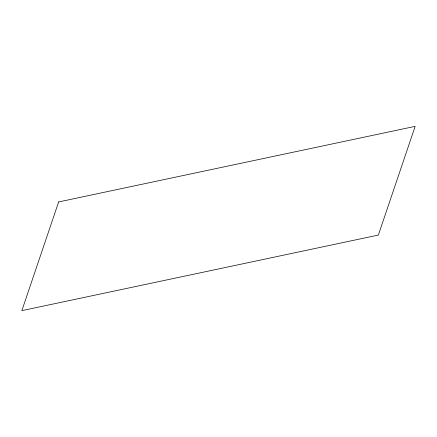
<?xml version="1.0" encoding="UTF-8"?>
<svg xmlns="http://www.w3.org/2000/svg" width="437" height="437" viewBox="0 0 437 437"><rect width="100%" height="100%" fill="white"/><g stroke="black" fill="none" stroke-linecap="round" stroke-linejoin="round"><path stroke-width="0.66" d="M58.64 201.938L21.85 310.647L378.36 235.062L415.15 126.353L58.64 201.938"/></g></svg>
